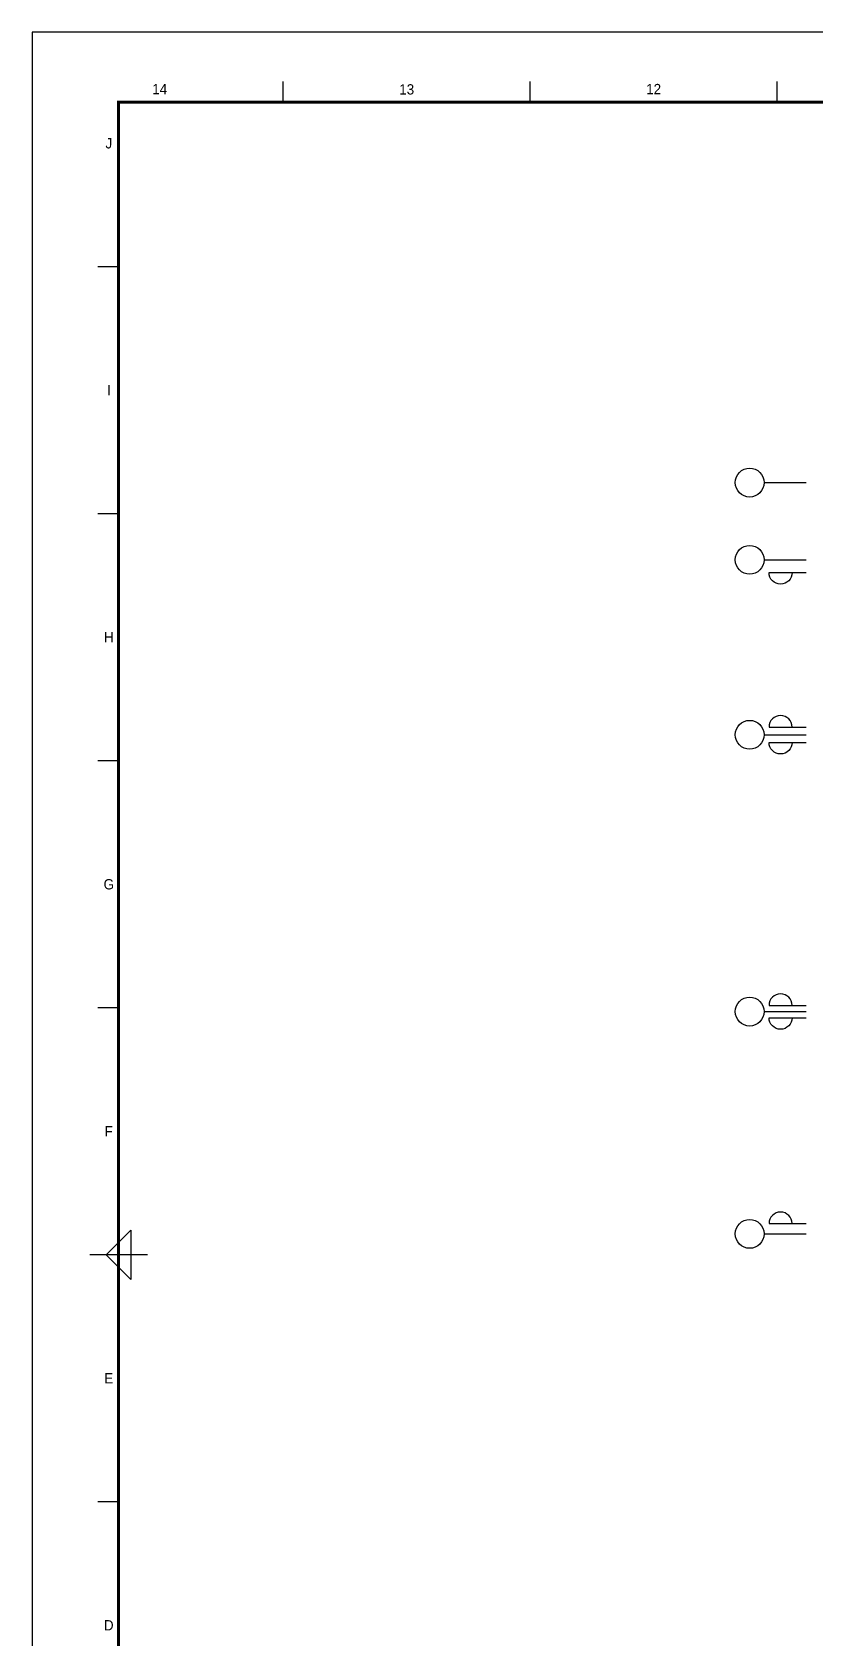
# Model space of a CAD drawing. Header units: millimetres. Extents: x -24416 to 92204, y -190080 to 23760.
# Drawn here: x 0 to 7616, y -15612 to 0 of the extents above; entities that cross this region are included whole.
import ezdxf
from ezdxf.enums import TextEntityAlignment as Align
from ezdxf.xclip import XClip

# ---------------------------------------------------------------- set-up
doc = ezdxf.new("R2010")
doc.units = ezdxf.units.MM
doc.header["$LTSCALE"] = 50
doc.header["$XCLIPFRAME"] = 0
doc.linetypes.add('AUDIT_D_220706163347-0', pattern=[0])
doc.linetypes.add('HID', pattern=[2.3, 1.5, -0.8])
for name, color, linetype in [('A-치수', 7, 'AUDIT_D_220706163347-0'), ('AA-BORD-FORM', 7, 'Continuous'), ('AA-BORD-TEXT', 3, 'Continuous'), ('dan1', 7, 'HID'), ('DIM', 7, 'AUDIT_D_220706163347-0')]:
    doc.layers.add(name, color=color, linetype=linetype)
doc.styles.add('HAUD01', font='Dotum.ttf')

# ---------------------------------------------------------------- blocks, each defined once
blk = doc.blocks.new('U-76A(기본)', base_point=(206307, 38575))
at = {"layer": 'dan1'}
blk.add_lwpolyline([(212172, 44800), (206432, 44800)], dxfattribs=at)
blk = doc.blocks.new('중심')
at = {"layer": 'DIM'}
blk.add_line((-350, 0), (0, 0), dxfattribs=at)
blk.add_circle((-470, 0), 120, dxfattribs=at)
blk = doc.blocks.new('DIM-1108')
at = {"layer": 'DIM'}
for points in [[(7385, -29012.1, -1), (7161, -29012.1), (7521, -29012.1)], [(7385, -30512.1, 1), (7161, -30512.1), (7521, -30512.1)], [(7385, -30662.1, -1), (7161, -30662.1), (7521, -30662.1)], [(7385, -33217.1, 1), (7161, -33217.1), (7521, -33217.1)], [(7385, -33337.1, -1), (7161, -33337.1), (7521, -33337.1)], [(7385, -35337.1, 1), (7161, -35337.1), (7521, -35337.1)]]:
    blk.add_lwpolyline(points, format="xyb", dxfattribs=at)
at = {"layer": 'A-치수', "xscale": 1.166666666666666, "yscale": 1.166666666666666, "zscale": 1.166666666666666}
for p in [(7521, -28137.1), (7521, -28887.1), (7521, -30587.1), (7521, -33277.1), (7521, -35437.1)]:
    blk.add_blockref('중심', p, dxfattribs=at)
blk = doc.blocks.new('XR-FORM 청주월명')
at = {"layer": 'AA-BORD-FORM', "color": 2}
for p, q in [((61, 577), (61, 582)), ((121, 577), (121, 582)), ((181, 577), (181, 582)), ((21, 537), (16, 537)), ((21, 477), (16, 477)), ((21, 417), (16, 417)), ((21, 357), (16, 357)), ((28, 297), (14, 297)), ((21, 237), (16, 237))]:
    blk.add_line(p, q, dxfattribs=at)
at = {"layer": 'AA-BORD-FORM', "color": 1}
blk.add_lwpolyline([(0, 0), (841, 0), (841, 594), (0, 594)], close=True, dxfattribs=at)
at = {"layer": 'AA-BORD-FORM', "color": 2, "const_width": 0.682}
blk.add_lwpolyline([(21, 17), (21, 577), (821, 577), (821, 17)], close=True, dxfattribs=at)
at = {"layer": 'AA-BORD-FORM', "color": 2}
blk.add_lwpolyline([(24, 291), (18, 297), (24, 303)], close=True, dxfattribs=at)
at = {"layer": 'AA-BORD-TEXT', "color": 7, "style": 'HAUD01'}
for s, p in [('14', (31, 580.17)), ('13', (91, 580.1)), ('12', (151, 580.17)), ('J', (18.63, 567)), ('I', (18.67, 507)), ('H', (18.63, 447)), ('G', (18.63, 387)), ('F', (18.61, 327)), ('E', (18.61, 267)), ('D', (18.61, 207))]:
    blk.add_text(s, height=2.5, dxfattribs=at).set_placement(p, align=Align.MIDDLE_CENTER)

msp = doc.modelspace()

# ---------------------------------------------------------------- block references
msp.add_blockref('DIM-1108', (0, 23760))
at = {"xscale": 40, "yscale": 40, "zscale": 40}
msp.add_blockref('XR-FORM 청주월명', (0, -23760), dxfattribs=at)
ref = msp.add_blockref('U-76A(기본)', (10880, -19532), dxfattribs=dict(xscale=-1))
XClip(ref).set_block_clipping_path([(195472.1148688775, 38275.3918016901), (207712.2513423408, 54601.9840850835)])

doc.saveas('drawing.dxf')
